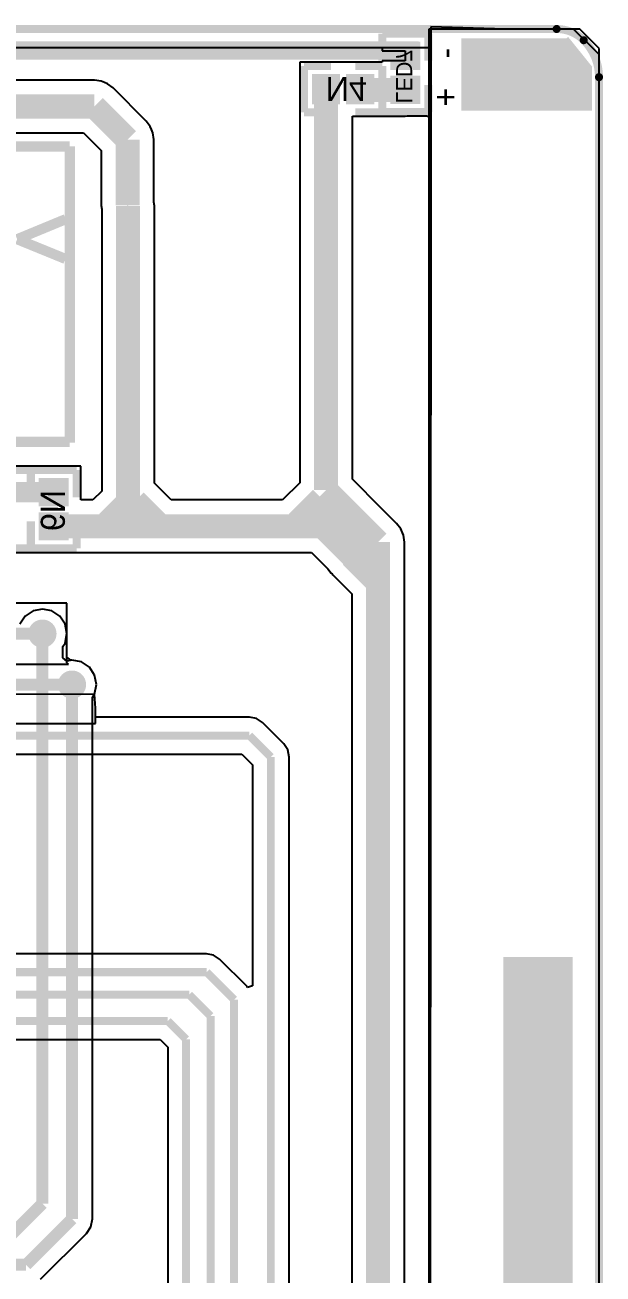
# Model space of a CAD drawing. Extents: x 81 to 196, y 150 to 213.
# Drawn here: x 181.34 to 195.74, y 182.03 to 213.15 of the extents above; entities that cross this region are included whole.
import ezdxf

# ---------------------------------------------------------------- set-up
doc = ezdxf.new("R2010")
doc.units = 0
doc.header["$MEASUREMENT"] = 0
for name, color, linetype in [('BOTTOMLAYER', 5, 'CONTINUOUS'), ('BOTTOMOVERLAY', 54, 'CONTINUOUS'), ('BOTTOMPASTE', 16, 'CONTINUOUS'), ('BOTTOMSOLDER', 6, 'CONTINUOUS'), ('KEEPOUTLAYER', 6, 'CONTINUOUS'), ('MULTILAYER', 9, 'CONTINUOUS'), ('TOPLAYER', 1, 'CONTINUOUS')]:
    doc.layers.add(name, color=color, linetype=linetype)

msp = doc.modelspace()

# ---------------------------------------------------------------- linework, layer by layer
at = {"layer": 'BOTTOMLAYER'}
for p, q in [((191.449574, 213.096226), (191.424174, 149.951826)), ((193.303774, 213.043331), (191.449574, 213.096226)), ((195.16007, 213.043331), (193.303774, 213.043331)), ((195.640574, 212.562826), (195.16007, 213.043331)), ((144.865227, 212.584515), (190.235573, 212.584515)), ((190.235573, 212.584515), (190.235573, 212.505229)), ((195.640574, 150.891626), (195.640574, 212.562826)), ((189.490172, 212.221826), (188.190175, 212.221826)), ((188.190175, 212.221826), (188.190175, 211.589427)), ((190.235573, 212.221826), (189.490172, 212.221826)), ((190.235573, 212.505229), (190.814574, 212.505229)), ((190.814574, 212.251229), (190.235573, 212.251229)), ((190.235573, 212.251229), (190.235573, 212.221826)), ((190.814574, 212.505229), (190.814574, 212.251229)), ((183.067574, 211.770633), (175.218974, 211.770633)), ((183.237259, 211.748294), (183.067574, 211.770633)), ((183.316319, 211.715545), (183.237259, 211.748294)), ((183.395376, 211.6828), (183.316319, 211.715545)), ((183.531157, 211.578609), (183.395376, 211.6828)), ((188.190175, 211.589427), (188.184567, 211.546826)), ((184.356759, 210.753007), (183.531157, 211.578609)), ((188.184567, 211.546826), (188.184567, 201.741387)), ((184.460949, 210.617227), (184.356759, 210.753007)), ((189.495781, 210.871826), (190.340176, 210.871826)), ((189.495781, 201.829388), (189.495781, 210.871826)), ((190.340176, 210.871826), (190.340176, 210.872619)), ((190.340176, 210.872619), (190.814574, 210.872619)), ((190.814574, 210.872619), (190.857175, 210.878227)), ((190.857175, 210.878227), (191.35886, 210.878227)), ((191.35886, 210.878227), (191.448647, 210.788405)), ((191.448647, 210.788405), (191.431334, 167.752024)), ((179.756049, 210.459419), (182.796015, 210.459419)), ((182.796015, 210.459419), (183.237569, 210.017865)), ((184.493695, 210.538169), (184.460949, 210.617227)), ((184.526443, 210.459109), (184.493695, 210.538169)), ((184.548783, 210.289424), (184.526443, 210.459109)), ((184.548783, 208.733154), (184.548783, 210.289424)), ((183.237569, 210.017865), (183.237569, 208.650058)), ((183.237569, 208.650058), (183.250167, 208.554363)), ((183.250167, 208.554363), (183.250167, 201.531388)), ((184.561381, 208.637459), (184.548783, 208.733154)), ((184.561381, 201.734588), (184.561381, 208.637459)), ((181.376574, 202.157025), (180.233577, 202.157025)), ((182.726574, 202.157028), (181.376574, 202.157028)), ((181.376574, 202.157028), (181.376574, 202.157025)), ((182.726574, 201.312633), (182.726574, 202.157028)), ((184.983333, 201.312633), (184.561381, 201.734588)), ((188.184567, 201.741387), (187.755815, 201.312633)), ((190.204547, 201.120619), (189.495781, 201.829388)), ((183.031415, 201.312633), (182.726574, 201.312633)), ((183.250167, 201.531388), (183.031415, 201.312633)), ((187.755815, 201.312633), (184.983333, 201.312633)), ((190.204557, 201.120611), (190.204547, 201.120619)), ((190.598359, 200.726807), (190.204557, 201.120611)), ((190.70255, 200.591026), (190.598359, 200.726807)), ((190.740914, 200.498403), (190.70255, 200.591026)), ((190.768044, 200.432909), (190.740914, 200.498403)), ((190.790383, 200.263224), (190.768044, 200.432909)), ((190.790383, 167.752024), (190.790383, 200.263224)), ((181.021078, 200.007024), (181.583574, 200.007024)), ((181.583574, 200.007024), (181.583574, 200.007027)), ((181.583574, 200.007027), (182.008973, 200.007027)), ((182.008973, 200.007027), (182.051574, 200.001419)), ((182.051574, 200.001419), (188.478813, 200.001419)), ((188.478813, 200.001419), (188.882919, 199.597315)), ((188.882919, 199.597315), (188.966691, 199.488143)), ((188.966691, 199.488143), (188.988245, 199.471602)), ((188.988245, 199.471602), (189.004791, 199.45004)), ((189.004791, 199.45004), (189.479169, 198.975665)), ((189.479169, 198.975665), (189.479169, 167.848023)), ((182.383928, 198.74343), (180.031304, 198.74343)), ((182.383928, 198.74343), (180.199642, 198.74343)), ((182.383928, 197.259461), (182.383928, 198.74343)), ((182.383928, 197.400245), (182.383928, 198.74343)), ((182.482101, 197.319674), (182.383928, 197.400245)), ((182.508774, 197.32498), (182.482101, 197.319674)), ((182.742883, 197.278414), (182.508774, 197.32498)), ((182.941349, 197.145801), (182.742883, 197.278414)), ((180.031304, 197.223022), (182.420367, 197.223022)), ((182.420367, 197.223022), (182.383928, 197.259461)), ((183.073962, 196.947335), (182.941349, 197.145801)), ((183.120528, 196.713226), (183.073962, 196.947335)), ((183.073962, 196.479117), (183.120528, 196.713226)), ((183.073962, 196.479117), (179.968774, 196.459226)), ((183.092974, 196.129026), (183.073962, 196.479117)), ((183.092974, 196.129026), (183.073962, 196.479117)), ((183.092974, 195.748026), (183.092974, 196.129026)), ((183.092974, 195.902041), (183.092974, 196.129026)), ((180.044974, 195.748026), (183.092974, 195.748026)), ((186.928371, 195.902041), (183.092974, 195.902041)), ((186.928374, 195.902041), (186.928371, 195.902041)), ((186.928377, 195.902047), (186.928374, 195.902041)), ((186.928379, 195.902041), (186.928377, 195.902047)), ((187.103957, 195.867116), (186.928379, 195.902041)), ((187.252806, 195.767658), (187.103957, 195.867116)), ((187.786206, 195.234258), (187.252806, 195.767658)), ((187.885664, 195.085409), (187.786206, 195.234258)), ((180.113018, 194.984411), (186.738326, 194.984411)), ((186.738326, 194.984411), (187.005506, 194.71723)), ((187.920589, 194.909826), (187.885664, 195.085409)), ((187.918042, 194.897017), (187.920589, 194.909826)), ((187.918042, 166.718168), (187.918042, 194.897017)), ((187.005506, 194.71723), (187.005506, 189.207714)), ((185.861574, 190.009241), (180.192418, 190.009241)), ((186.037157, 189.974316), (185.861574, 190.009241)), ((186.186006, 189.874858), (186.037157, 189.974316)), ((186.871806, 189.189058), (186.186006, 189.874858)), ((186.883975, 189.170846), (186.871806, 189.189058)), ((187.005506, 189.207714), (186.883975, 189.170846)), ((175.447574, 187.872411), (184.706321, 187.872411)), ((184.706321, 187.872411), (184.894759, 187.683973)), ((184.894759, 187.683973), (184.894759, 168.93793))]:
    msp.add_line(p, q, dxfattribs=at)
for points, const_width in [([(188.840174, 201.557826), (188.840174, 211.546826)], 0.599999), ([(189.708777, 211.528226), (189.690177, 211.546826)], 0.599999), ([(190.814574, 211.528226), (189.708777, 211.528226)], 0.599999), ([(183.067574, 211.115026), (175.218974, 211.115026)], 0.599999), ([(183.893176, 210.289424), (183.067574, 211.115026)], 0.599999), ([(183.893176, 208.650058), (183.893176, 210.289424)], 0.599999), ([(183.905774, 208.637459), (183.893176, 208.650058)], 0.599999), ([(183.905774, 200.701026), (183.905774, 208.637459)], 0.599999), ([(181.988971, 201.507026), (180.908574, 201.507026)], 0.499999), ([(183.397774, 200.751826), (184.000574, 201.354626)], 0.599999), ([(188.122174, 200.751826), (188.724974, 201.354626)], 0.599999), ([(189.740974, 200.657026), (188.840174, 201.557826)], 0.599999), ([(184.686374, 200.682426), (184.083574, 201.285226)], 0.599999), ([(188.630174, 200.878826), (189.036574, 201.285226)], 0.599999), ([(188.630174, 200.777226), (188.630174, 200.878826)], 0.599999), ([(189.563174, 199.844226), (188.630174, 200.777226)], 0.599999), ([(189.740974, 200.657026), (182.051574, 200.657026)], 0.599999), ([(190.134776, 200.263224), (189.740974, 200.657026)], 0.599999), ([(189.430274, 199.951726), (189.823974, 200.345426)], 0.599999), ([(190.134776, 165.905022), (190.134776, 200.263224)], 0.599999), ([(190.071174, 199.310826), (189.468374, 199.913626)], 0.599999), ([(181.772174, 197.983226), (179.028974, 197.983226)], 0.299999), ([(182.508774, 196.713226), (179.028974, 196.713226)], 0.299999), ([(186.928374, 195.443226), (179.028974, 195.443226)], 0.2), ([(187.461774, 194.909826), (186.928374, 195.443226)], 0.2), ([(187.461774, 165.420426), (187.461774, 194.909826)], 0.195001), ([(185.861574, 189.550426), (176.412774, 189.550426)], 0.2), ([(186.547374, 188.864626), (185.861574, 189.550426)], 0.2), ([(185.429774, 188.991626), (175.853974, 188.991626)], 0.2), ([(185.963174, 188.458226), (185.429774, 188.991626)], 0.2), ([(186.547374, 167.935026), (186.547374, 188.864626)], 0.2), ([(185.963174, 167.350826), (185.963174, 188.458226)], 0.2), ([(184.896369, 188.331226), (175.447574, 188.331226)], 0.2), ([(185.353574, 187.874021), (184.896369, 188.331226)], 0.2), ([(185.353574, 168.544626), (185.353574, 187.874021)], 0.2)]:
    msp.add_lwpolyline(points, dxfattribs=dict(at, const_width=const_width))
at = {"layer": 'BOTTOMLAYER', "const_width": 0.249999}
for points in [[(181.772174, 197.858228, 1), (181.772174, 198.108224, 1)], [(182.508774, 196.588228, 1), (182.508774, 196.838224, 1)]]:
    msp.add_lwpolyline(points, format="xyb", close=True, dxfattribs=at)
at = {"layer": 'BOTTOMLAYER'}
for points in [[(195.471507, 212.103452), (194.871846, 212.848045), (195.097504, 211.802246), (194.497843, 212.546839)], [(191.144774, 212.283426), (191.144774, 212.740626), (107.604174, 212.283426), (107.604174, 212.740626)], [(191.139575, 212.07823), (191.139575, 212.678228), (190.489573, 212.07823), (190.489573, 212.678228)], [(194.853174, 211.013426), (194.853174, 212.816826), (192.211574, 211.013426), (192.211574, 212.816826)], [(195.462774, 211.013426), (195.462774, 212.105626), (194.853174, 211.013426), (194.853174, 212.105626)], [(188.540174, 211.221825), (189.140173, 211.221825), (188.540174, 211.871827), (189.140173, 211.871827)], [(189.390178, 211.221825), (189.990176, 211.221825), (189.390178, 211.871827), (189.990176, 211.871827)], [(191.139575, 211.228226), (191.139575, 211.828225), (190.489573, 211.228226), (190.489573, 211.828225)], [(182.376575, 201.20703), (182.376575, 201.807028), (181.726573, 201.20703), (181.726573, 201.807028)], [(182.376575, 200.357026), (182.376575, 200.957025), (181.726573, 200.357026), (181.726573, 200.957025)], [(194.980174, 150.713826), (194.980174, 189.931426), (193.252974, 150.713826), (193.252974, 189.931426)]]:
    msp.add_solid(points, dxfattribs=at)
at = {"layer": 'BOTTOMOVERLAY'}
for points, const_width in [([(191.389572, 212.928225), (190.239569, 212.928225)], 0.2), ([(190.239569, 212.253225), (190.239569, 212.928225)], 0.2), ([(191.389572, 212.253225), (191.389572, 212.928225)], 0.2), ([(188.290175, 210.971828), (188.290175, 212.121831)], 0.2), ([(188.965175, 212.121831), (188.290175, 212.121831)], 0.2), ([(190.240173, 212.121831), (189.565173, 212.121831)], 0.2), ([(190.240173, 210.971828), (190.240173, 212.121831)], 0.2), ([(190.239569, 210.978227), (190.239569, 211.653227)], 0.2), ([(191.389572, 210.978227), (191.389572, 211.653227)], 0.2), ([(188.965175, 210.971828), (188.290175, 210.971828)], 0.2), ([(190.240173, 210.971828), (189.565173, 210.971828)], 0.2), ([(191.389572, 210.978227), (190.239569, 210.978227)], 0.2), ([(182.453529, 210.12021), (179.733189, 210.12021)], 0.254), ([(182.453529, 202.741408), (182.453529, 210.12021)], 0.254), ([(181.142991, 207.808429), (182.352996, 208.308402)], 0.254), ([(182.343166, 207.318488), (181.142991, 207.808429)], 0.254), ([(182.453529, 202.761728), (179.664634, 202.761728)], 0.254), ([(181.483579, 202.057025), (180.333576, 202.057025)], 0.2), ([(181.476569, 201.382025), (181.476569, 202.057025)], 0.2), ([(182.626572, 202.057025), (181.476569, 202.057025)], 0.2), ([(181.483579, 201.382025), (181.483579, 202.057025)], 0.2), ([(182.626572, 201.382025), (182.626572, 202.057025)], 0.2), ([(181.476569, 200.107027), (181.476569, 200.782027)], 0.2), ([(181.483579, 200.107027), (181.483579, 200.782027)], 0.2), ([(182.626572, 200.107027), (182.626572, 200.782027)], 0.2), ([(181.483579, 200.107027), (180.333576, 200.107027)], 0.2), ([(182.626572, 200.107027), (181.476569, 200.107027)], 0.2)]:
    msp.add_lwpolyline(points, dxfattribs=dict(at, const_width=const_width))
at = {"layer": 'BOTTOMPASTE'}
for points in [[(195.471509, 212.103449), (194.871846, 212.848055), (195.092739, 211.79841), (194.493076, 212.543017)], [(191.139575, 212.07823), (191.139575, 212.678228), (190.489573, 212.07823), (190.489573, 212.678228)], [(194.853174, 211.013426), (194.853174, 212.816826), (192.236974, 211.013426), (192.236974, 212.816826)], [(195.462774, 211.013426), (195.462774, 212.105626), (194.853174, 211.013426), (194.853174, 212.105626)], [(188.540174, 211.221825), (189.140173, 211.221825), (188.540174, 211.871827), (189.140173, 211.871827)], [(189.390178, 211.221825), (189.990176, 211.221825), (189.390178, 211.871827), (189.990176, 211.871827)], [(191.139575, 211.228226), (191.139575, 211.828225), (190.489573, 211.228226), (190.489573, 211.828225)], [(182.376575, 201.20703), (182.376575, 201.807028), (181.726573, 201.20703), (181.726573, 201.807028)], [(182.376575, 200.357026), (182.376575, 200.957025), (181.726573, 200.357026), (181.726573, 200.957025)], [(194.980174, 150.713826), (194.980174, 189.880626), (193.252974, 150.713826), (193.252974, 189.880626)]]:
    msp.add_solid(points, dxfattribs=at)
at = {"layer": 'BOTTOMSOLDER', "const_width": 0.351599}
for points in [[(181.772174, 197.807428, 1), (181.772174, 198.159024, 1)], [(182.508774, 196.537428, 1), (182.508774, 196.889024, 1)]]:
    msp.add_lwpolyline(points, format="xyb", close=True, dxfattribs=at)
at = {"layer": 'BOTTOMSOLDER'}
for points in [[(195.467117, 212.108903), (194.871848, 212.848053), (195.088342, 211.803859), (194.493073, 212.543009)], [(191.190375, 212.02743), (191.190375, 212.729028), (190.438773, 212.02743), (190.438773, 212.729028)], [(194.853174, 211.013426), (194.853174, 212.816826), (192.211574, 211.013426), (192.211574, 212.816826)], [(188.489374, 211.171025), (189.190973, 211.171025), (188.489374, 211.922627), (189.190973, 211.922627)], [(189.339378, 211.171025), (190.040976, 211.171025), (189.339378, 211.922627), (190.040976, 211.922627)], [(195.462774, 211.013426), (195.462774, 212.105626), (194.726174, 211.013426), (194.726174, 212.105626)], [(191.190375, 211.177426), (191.190375, 211.879025), (190.438773, 211.177426), (190.438773, 211.879025)], [(182.427375, 201.15623), (182.427375, 201.857828), (181.675773, 201.15623), (181.675773, 201.857828)], [(182.427375, 200.306226), (182.427375, 201.007825), (181.675773, 200.306226), (181.675773, 201.007825)], [(194.980174, 150.713826), (194.980174, 189.931426), (193.252974, 150.713826), (193.252974, 189.931426)]]:
    msp.add_solid(points, dxfattribs=at)
at = {"layer": 'KEEPOUTLAYER', "const_width": 0.2}
for points in [[(194.585044, 213.043331), (144.865227, 213.043331)], [(195.640574, 150.967826), (195.640574, 211.846211)]]:
    msp.add_lwpolyline(points, dxfattribs=at)
for points in [[(194.585044, 213.045426, -0.198912), (195.259574, 212.766026)], [(195.259574, 212.766026, -0.198912), (195.640574, 211.846211)]]:
    msp.add_lwpolyline(points, format="xyb", dxfattribs=at)
at = {"layer": 'KEEPOUTLAYER', "const_width": 0.1}
for points in [[(194.585044, 212.995426, 1), (194.585044, 213.095426, 1)], [(195.259574, 212.716026, 1), (195.259574, 212.816026, 1)], [(195.259574, 212.716026, 1), (195.259574, 212.816026, 1)], [(195.640574, 211.796211, 1), (195.640574, 211.896211, 1)]]:
    msp.add_lwpolyline(points, format="xyb", close=True, dxfattribs=at)
at = {"layer": 'MULTILAYER', "const_width": 0.249999}
for points in [[(181.772174, 197.858228, 1), (181.772174, 198.108224, 1)], [(182.508774, 196.588228, 1), (182.508774, 196.838224, 1)]]:
    msp.add_lwpolyline(points, format="xyb", close=True, dxfattribs=at)
at = {"layer": 'TOPLAYER'}
for p, q in [((195.00767, 213.043331), (191.398774, 213.043331)), ((191.398774, 213.043331), (191.398774, 149.977226)), ((195.640574, 212.410426), (195.00767, 213.043331)), ((174.867987, 212.584515), (191.398774, 212.584515)), ((191.398774, 212.584515), (191.398774, 150.359841)), ((195.640574, 150.510626), (195.640574, 212.410426)), ((181.538065, 198.548414), (181.339599, 198.415801)), ((181.772174, 198.59498), (181.538065, 198.548414)), ((182.006283, 198.548414), (181.772174, 198.59498)), ((182.204749, 198.415801), (182.006283, 198.548414)), ((181.339599, 198.415801), (181.206986, 198.217335)), ((182.337362, 198.217335), (182.204749, 198.415801)), ((182.383928, 197.983226), (182.337362, 198.217335)), ((182.337362, 197.749117), (182.383928, 197.983226)), ((182.28197, 197.666219), (182.337362, 197.749117)), ((182.28197, 197.379963), (182.28197, 197.666219)), ((182.380143, 197.299394), (182.28197, 197.379963)), ((182.508774, 197.32498), (182.380143, 197.299394)), ((182.742883, 197.278414), (182.508774, 197.32498)), ((182.941349, 197.145801), (182.742883, 197.278414)), ((183.073962, 196.947335), (182.941349, 197.145801)), ((183.120528, 196.713226), (183.073962, 196.947335)), ((183.073962, 196.479117), (183.120528, 196.713226)), ((183.01857, 196.396219), (183.073962, 196.479117)), ((183.01857, 183.403626), (183.01857, 196.396219)), ((182.979764, 183.208536), (183.01857, 183.403626)), ((181.726253, 181.900147), (182.869253, 183.043147)), ((182.869253, 183.043147), (182.979764, 183.208536))]:
    msp.add_line(p, q, dxfattribs=at)
at = {"layer": 'TOPLAYER', "const_width": 0.249999}
for points in [[(181.772174, 197.858228, 1), (181.772174, 198.108224, 1)], [(182.508774, 196.588228, 1), (182.508774, 196.838224, 1)]]:
    msp.add_lwpolyline(points, format="xyb", close=True, dxfattribs=at)
at = {"layer": 'TOPLAYER', "const_width": 0.299999}
for points in [[(181.772174, 183.784626), (181.772174, 197.983226)], [(182.508774, 183.403626), (182.508774, 196.713226)], [(180.857774, 182.870226), (181.772174, 183.784626)], [(181.365774, 182.260626), (182.508774, 183.403626)], [(181.365774, 182.260626), (106.181774, 182.260626)]]:
    msp.add_lwpolyline(points, dxfattribs=at)

# ---------------------------------------------------------------- texts
at = {"layer": 'BOTTOMOVERLAY'}
for s, p in [('-', (192.109974, 212.308826)), ('+', (192.109974, 211.115026))]:
    msp.add_text(s, height=0.599999, rotation=90, dxfattribs=at).set_placement(p)
at = {"layer": 'BOTTOMOVERLAY', "text_generation_flag": 2}
for s, height, rotation, p in [('LED7', 0.399999, 270, (190.585974, 211.191226)), ('N4', 0.599999, 180, (188.833374, 211.851626)), ('N9', 0.599999, 90, (182.330974, 201.564626))]:
    msp.add_text(s, height=height, rotation=rotation, dxfattribs=at).set_placement(p)

doc.saveas('drawing.dxf')
